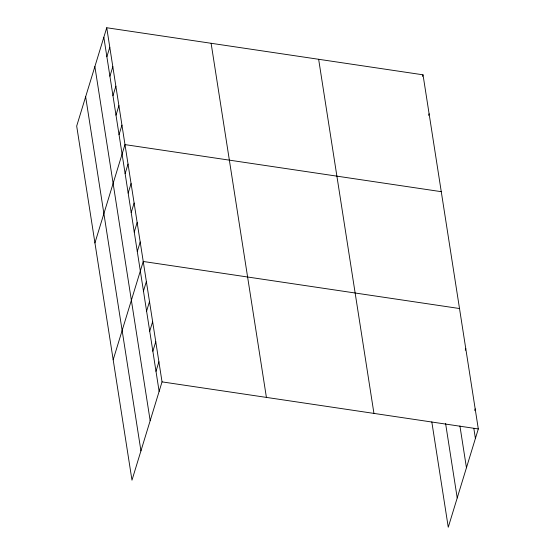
<?xml version="1.0" encoding="UTF-8"?>
<svg xmlns="http://www.w3.org/2000/svg" width="555" height="555" viewBox="0 0 555 555"><rect width="100%" height="100%" fill="white"/><g stroke="black" fill="none" stroke-linecap="round" stroke-linejoin="round"><path stroke-width="0.83" d="M106.74 27.75L76.687 126.061L131.979 480.186L162.039 381.875L106.74 27.75L423.021 74.814L478.313 428.939L448.26 527.25L431.811 421.897M106.872 56.742L109.786 47.224M109.918 76.215L112.825 66.704M112.956 95.696L115.863 86.178M115.995 115.169L118.909 105.658M119.041 134.643L121.947 125.132M94.933 242.924L124.986 144.612L441.267 191.676M125.125 173.597L128.032 164.086M128.163 193.078L131.07 183.566M131.202 212.551L134.116 203.04M134.248 232.032L137.154 222.52M137.286 251.505L140.193 241.994M113.178 359.786L143.239 261.474L459.512 308.531M143.461 291.049L146.367 281.538M146.596 311.119L149.503 301.608M149.725 331.182L152.639 321.671M152.861 351.253L155.768 341.741M155.997 371.316L158.903 361.804M422.535 76.396L423.021 74.814M428.62 115.35L429.105 113.768M465.298 350.254L465.784 348.672M474.698 410.457L475.184 408.868M162.039 381.875L478.313 428.939M473.838 428.418L475.406 438.45M459.922 425.949L466.45 467.754M445.596 423.527L457.216 497.946M318.646 59.281L373.945 413.406M211.115 43.283L266.407 397.408M103.834 37.261L159.125 391.386M94.877 66.565L150.169 420.69M85.643 96.757L140.935 450.882"/></g></svg>
